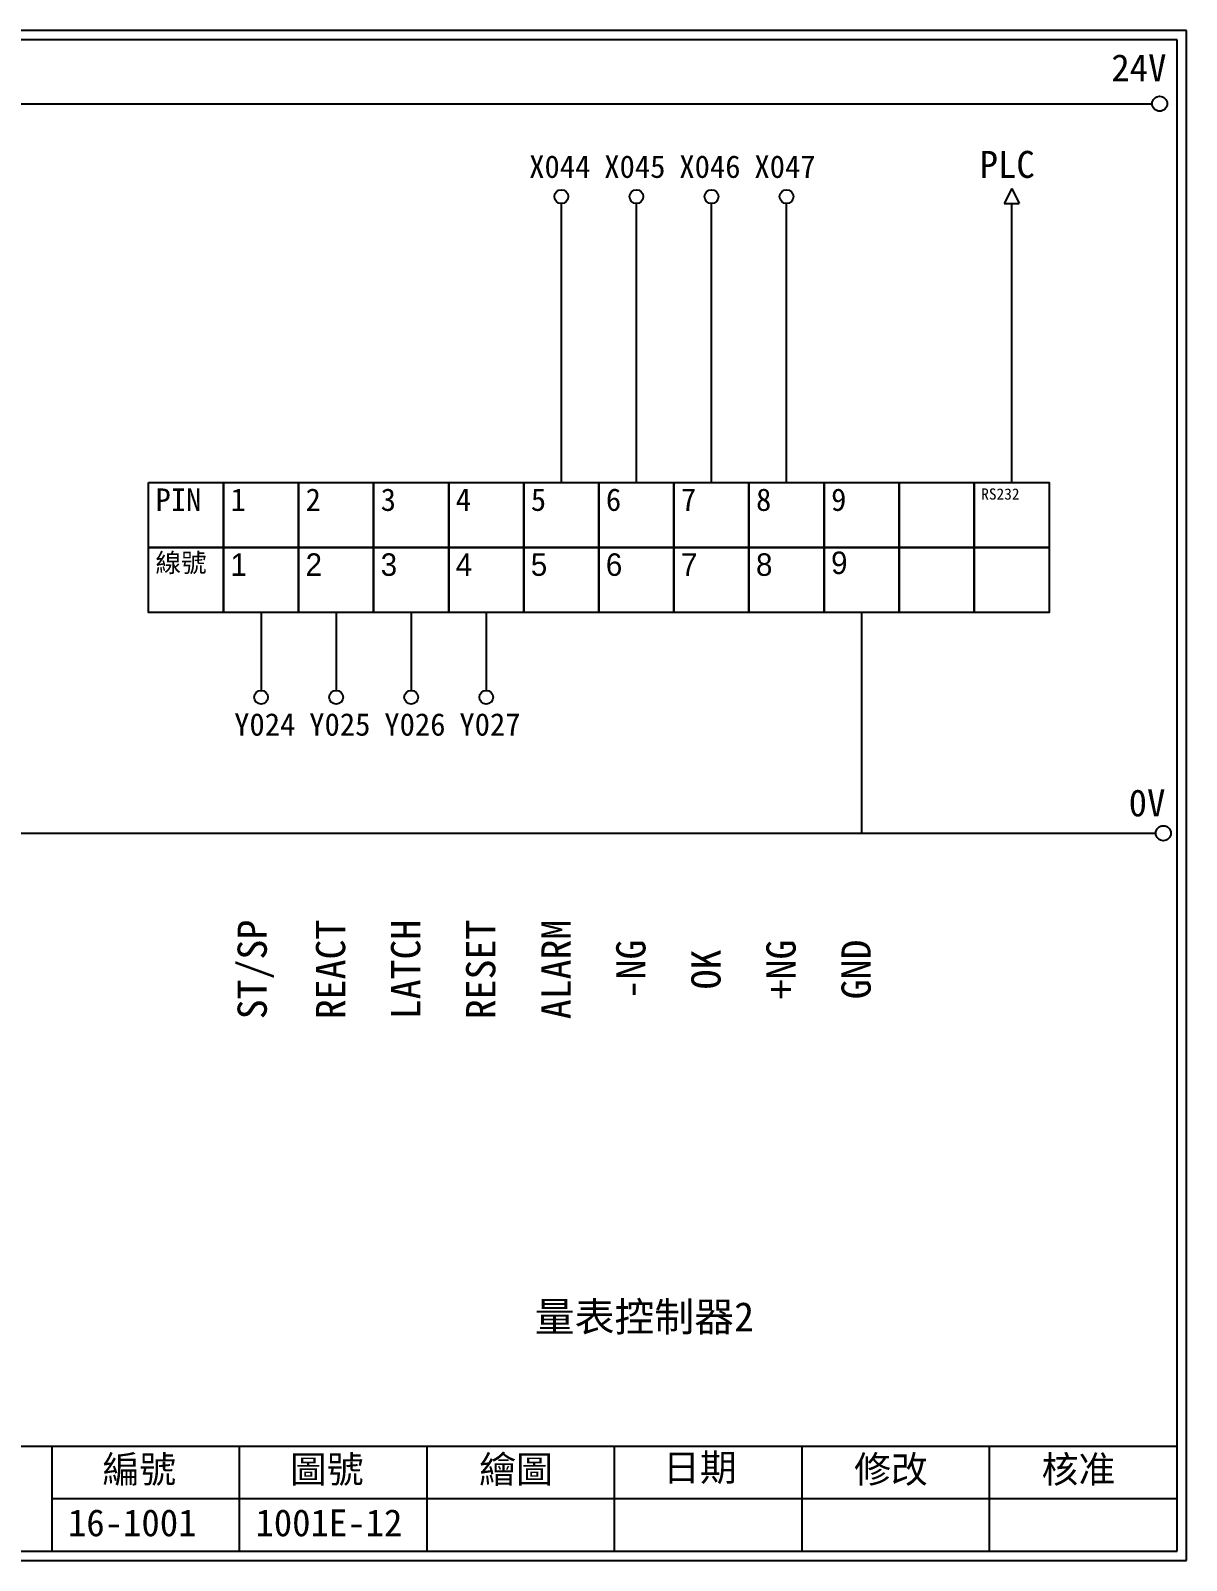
# Model space of a CAD drawing. Extents: x 627 to 914, y 3 to 207.
# Drawn here: x 760.1 to 914.2, y 3 to 207 of the extents above; entities that cross this region are included whole.
import ezdxf

# ---------------------------------------------------------------- set-up
doc = ezdxf.new("R2010")
doc.units = 0
doc.layers.get('0').update_dxf_attribs({"linetype": 'CONTINUOUS'})
doc.layers.add('圖框層', color=7, linetype='CONTINUOUS')
doc.layers.add('標尺寸層', color=3, linetype='CONTINUOUS')
doc.styles.add('CNS', font='romanc.shx', dxfattribs={"bigfont": 'chineset.shx'})
doc.styles.add('STSL', font='kaiu.ttf')

msp = doc.modelspace()

# ---------------------------------------------------------------- linework, layer by layer
at = {"color": 0}
for p, q in [((830.85, 146.73), (830.85, 183.91)), ((840.86, 146.73), (840.86, 183.91)), ((850.87, 146.73), (850.87, 183.91)), ((860.88, 146.73), (860.88, 183.91)), ((890.91, 146.73), (890.91, 183.91)), ((790.81, 129.4), (790.81, 119)), ((800.82, 129.4), (800.82, 119)), ((810.83, 129.4), (810.83, 119)), ((820.84, 129.4), (820.84, 119))]:
    msp.add_line(p, q, dxfattribs=at)
for points in [[(775.79, 146.73), (785.8, 146.73), (785.8, 138.07), (775.79, 138.07)], [(785.8, 146.73), (795.81, 146.73), (795.81, 138.07), (785.8, 138.07)], [(795.81, 146.73), (805.82, 146.73), (805.82, 138.07), (795.81, 138.07)], [(805.82, 146.73), (815.83, 146.73), (815.83, 138.07), (805.82, 138.07)], [(815.83, 146.73), (825.84, 146.73), (825.84, 138.07), (815.83, 138.07)], [(825.84, 146.73), (835.85, 146.73), (835.85, 138.07), (825.84, 138.07)], [(835.85, 146.73), (845.86, 146.73), (845.86, 138.07), (835.85, 138.07)], [(845.86, 146.73), (855.87, 146.73), (855.87, 138.07), (845.86, 138.07)], [(855.87, 146.73), (865.88, 146.73), (865.88, 138.07), (855.87, 138.07)], [(865.88, 146.73), (875.89, 146.73), (875.89, 138.07), (865.88, 138.07)], [(875.89, 146.73), (885.9, 146.73), (885.9, 138.07), (875.89, 138.07)], [(885.9, 146.73), (895.91, 146.73), (895.91, 138.07), (885.9, 138.07)], [(775.79, 138.07), (785.8, 138.07), (785.8, 129.4), (775.79, 129.4)], [(785.8, 138.07), (795.81, 138.07), (795.81, 129.4), (785.8, 129.4)], [(795.81, 138.07), (805.82, 138.07), (805.82, 129.4), (795.81, 129.4)], [(805.82, 138.07), (815.83, 138.07), (815.83, 129.4), (805.82, 129.4)], [(815.83, 138.07), (825.84, 138.07), (825.84, 129.4), (815.83, 129.4)], [(825.84, 138.07), (835.85, 138.07), (835.85, 129.4), (825.84, 129.4)], [(835.85, 138.07), (845.86, 138.07), (845.86, 129.4), (835.85, 129.4)], [(845.86, 138.07), (855.87, 138.07), (855.87, 129.4), (845.86, 129.4)], [(855.87, 138.07), (865.88, 138.07), (865.88, 129.4), (855.87, 129.4)], [(865.88, 138.07), (875.89, 138.07), (875.89, 129.4), (865.88, 129.4)], [(875.89, 138.07), (885.9, 138.07), (885.9, 129.4), (875.89, 129.4)], [(885.9, 138.07), (895.91, 138.07), (895.91, 129.4), (885.9, 129.4)]]:
    msp.add_lwpolyline(points, close=True, dxfattribs=at)
for centre in [(910.63, 197.22), (911.12, 99.96)]:
    msp.add_circle(centre, 1, dxfattribs=at)
at = {"layer": '圖框層', "color": 0}
for p, q in [((914.2, 206.97), (627.2, 206.97)), ((914.2, 3), (914.2, 206.97)), ((912.95, 205.72), (628.45, 205.72)), ((912.95, 4.25), (912.95, 205.72)), ((628.45, 18.25), (912.95, 18.25)), ((762.95, 4.25), (762.95, 18.25)), ((787.95, 4.25), (787.95, 18.25)), ((812.95, 4.25), (812.95, 18.25)), ((837.95, 4.25), (837.95, 18.25)), ((862.95, 4.25), (862.95, 18.25)), ((887.95, 4.25), (887.95, 18.25)), ((762.95, 11.25), (912.95, 11.25)), ((628.45, 4.25), (912.95, 4.25)), ((627.2, 3), (914.2, 3))]:
    msp.add_line(p, q, dxfattribs=at)
at = {"layer": '標尺寸層', "color": 0}
for p, q in [((632.04, 197.22), (909.63, 197.22)), ((890.91, 185.91), (889.91, 183.91)), ((890.91, 185.91), (891.91, 183.91)), ((889.91, 183.91), (891.91, 183.91)), ((870.89, 129.4), (870.89, 99.96)), ((632.25, 99.96), (910.12, 99.96))]:
    msp.add_line(p, q, dxfattribs=at)
for centre in [(830.85, 184.83), (840.86, 184.83), (850.87, 184.83), (860.88, 184.83), (790.81, 118.08), (800.82, 118.08), (810.83, 118.08), (820.84, 118.08)]:
    msp.add_circle(centre, 0.92, dxfattribs=at)

# ---------------------------------------------------------------- texts
at = {"color": 0, "width": 8.2913, "attachment_point": 1}
for s, insert, char_height in [('PIN', (776.73, 145.93), 3), ('1', (786.74, 145.93), 3), ('2', (796.75, 145.93), 3), ('3', (806.76, 145.93), 3), ('4', (816.77, 145.93), 3), ('5', (826.78, 145.93), 3), ('6', (836.79, 145.93), 3), ('7', (846.8, 145.93), 3), ('8', (856.81, 145.93), 3), ('9', (866.82, 145.93), 3), ('RS232', (886.84, 145.93), 1.5), ('{\\fPMingLiU|b0|i0|c136|p18;線號}', (776.73, 137.27), 2.5), ('{\\fPMingLiU|b0|i0|c136|p18;1}', (786.74, 137.27), 3), ('{\\fPMingLiU|b0|i0|c136|p18;2}', (796.75, 137.27), 3), ('{\\fPMingLiU|b0|i0|c136|p18;3}', (806.76, 137.27), 3), ('{\\fPMingLiU|b0|i0|c136|p18;4}', (816.77, 137.27), 3), ('{\\fPMingLiU|b0|i0|c136|p18;5}', (826.78, 137.27), 3), ('{\\fPMingLiU|b0|i0|c136|p18;6}', (836.79, 137.27), 3), ('{\\fPMingLiU|b0|i0|c136|p18;7}', (846.8, 137.27), 3), ('{\\fPMingLiU|b0|i0|c136|p18;8}', (856.81, 137.27), 3), ('{\\fPMingLiU|b0|i0|c136|p18;9}', (866.82, 137.51), 3)]:
    msp.add_mtext(s, dxfattribs=dict(at, insert=insert, char_height=char_height))
at = {"layer": '圖框層', "color": 0, "style": 'STSL'}
for s, height, p in [('24V', 3.6, (904.19, 200.22)), ('X044', 3, (826.56, 187.33)), ('X045', 3, (836.57, 187.33)), ('X046', 3, (846.58, 187.33)), ('X047', 3, (856.59, 187.33)), ('PLC', 3.6, (886.62, 187.33)), ('Y024', 3, (787.22, 112.96)), ('Y025', 3, (797.23, 112.96)), ('Y026', 3, (807.24, 112.96)), ('Y027', 3, (817.25, 112.96)), ('0V', 3.6, (906.5, 102.2)), ('編號', 3.6, (769.66, 13.34)), ('圖號', 3.6, (794.66, 13.34)), ('繪圖', 3.6, (819.89, 13.34)), ('日期', 3.6, (844.41, 13.59)), ('修改', 3.6, (869.89, 13.34)), ('核准', 3.6, (894.89, 13.34)), ('16-1001', 3.6, (765.06, 6.22)), ('1001E-12', 3.6, (790.06, 6.22))]:
    msp.add_text(s, height=height, dxfattribs=at).set_placement(p)
at = {"layer": '標尺寸層', "color": 0, "char_height": 3.9, "width": 36.3393, "attachment_point": 5, "rotation": 90, "style": 'CNS'}
for s, insert in [('{\\fDFKai-SB|b0|i0|c136|p65;ST/SP}', (790.1, 81.79)), ('{\\fDFKai-SB|b0|i0|c136|p65;REACT}', (800.11, 81.79)), ('{\\fDFKai-SB|b0|i0|c136|p65;LATCH}', (810.12, 81.79)), ('{\\fDFKai-SB|b0|i0|c136|p65;RESET}', (820.13, 81.79)), ('{\\fDFKai-SB|b0|i0|c136|p65;ALARM}', (830.14, 81.79)), ('{\\fDFKai-SB|b0|i0|c136|p65;-NG}', (840.15, 81.79)), ('{\\fDFKai-SB|b0|i0|c136|p65;OK}', (850.16, 81.79)), ('{\\fDFKai-SB|b0|i0|c136|p65;+NG}', (860.17, 81.79)), ('{\\fDFKai-SB|b0|i0|c136|p65;GND}', (870.18, 81.79))]:
    msp.add_mtext(s, dxfattribs=dict(at, insert=insert))
at = {"layer": '標尺寸層', "color": 0, "insert": (841.92, 35.27), "char_height": 3.9, "width": 46.8521, "attachment_point": 5, "style": 'CNS'}
msp.add_mtext('{\\fDFKai-SB|b0|i0|c136|p65;量表控制器2}', dxfattribs=at)

doc.saveas('drawing.dxf')
